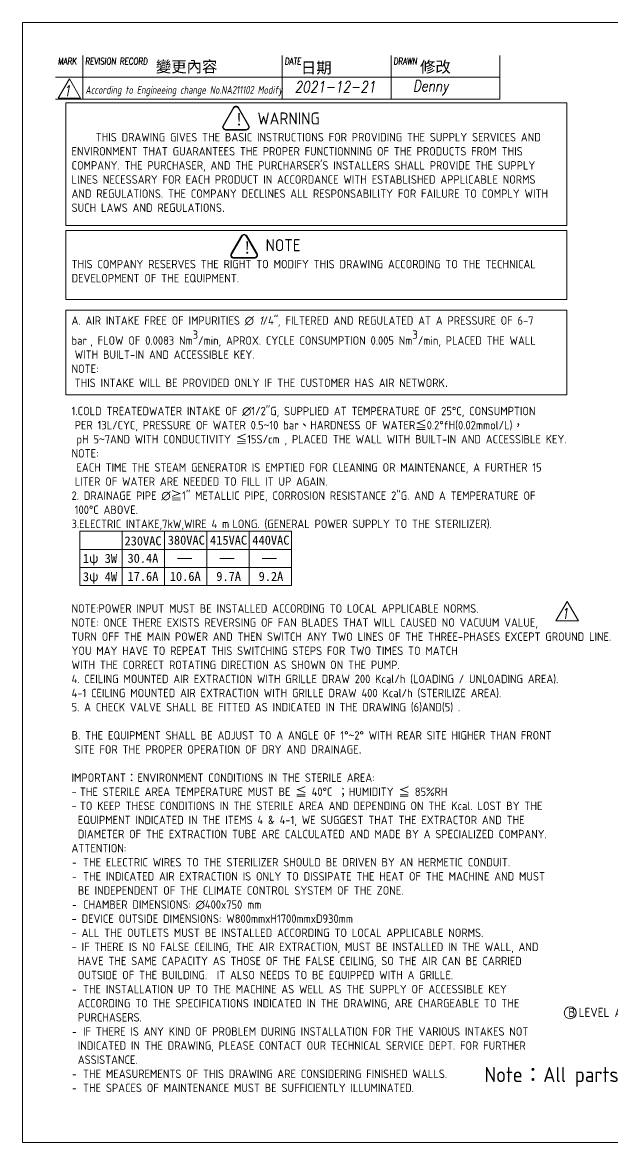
# Model space of a CAD drawing. Header units: millimetres. Extents: x -226924 to 28029, y 88 to 16082.
# Drawn here: x 14844 to 19726, y 88 to 9358 of the extents above; entities that cross this region are included whole.
import ezdxf

# ---------------------------------------------------------------- set-up
doc = ezdxf.new("R2010")
doc.units = ezdxf.units.MM
doc.layers.get('0').update_dxf_attribs({"lineweight": 25})
for name, color, linetype, lineweight in [('D', 3, 'Continuous', 9), ('F', 7, 'Continuous', 15), ('T', 4, 'Continuous', 15)]:
    doc.layers.add(name, color=color, linetype=linetype, lineweight=lineweight)
doc.styles.get("Standard").update_dxf_attribs({"font": 'KAIU.TTF'})
doc.styles.add('STU25', font='isocp2.shx')
doc.styles.add('Text', font='romans.shx', dxfattribs={"width": 0.8, "oblique": 10})

msp = doc.modelspace()

# ---------------------------------------------------------------- hatches: boundary and pattern name
at = {"layer": 'D'}
h = msp.add_hatch(color=11, dxfattribs=at)
edge = h.paths.add_edge_path(flags=16)
edge.add_ellipse((16525.027, 8491.923), major_axis=(20, 0), ratio=1, start_angle=149.9999999, end_angle=270)
edge.add_line((16525.027, 8471.923), (16695.745, 8471.923))
edge.add_ellipse((16695.745, 8491.923), major_axis=(20, 0), ratio=1, start_angle=270, end_angle=389.9999999)
edge.add_line((16713.065, 8501.923), (16627.706, 8649.769))
edge.add_ellipse((16610.386, 8639.769), major_axis=(20, 0), ratio=1, start_angle=30, end_angle=150)
edge.add_line((16593.065, 8649.769), (16507.706, 8501.923))
edge = h.paths.add_edge_path()
edge.add_ellipse((16525.027, 8491.923), major_axis=(25, 0), ratio=1, start_angle=149.9999999, end_angle=270)
edge.add_line((16525.027, 8466.923), (16695.745, 8466.923))
edge.add_ellipse((16695.745, 8491.923), major_axis=(25, 0), ratio=1, start_angle=270, end_angle=389.9999999)
edge.add_line((16717.395, 8504.423), (16632.036, 8652.269))
edge.add_ellipse((16610.386, 8639.769), major_axis=(25, 0), ratio=1, start_angle=30, end_angle=150)
edge.add_line((16588.735, 8652.269), (16503.376, 8504.423))
h = msp.add_hatch(color=11, dxfattribs=at)
edge = h.paths.add_edge_path(flags=16)
edge.add_ellipse((16592.269, 7431.54), major_axis=(20, 0), ratio=1, start_angle=149.9999999, end_angle=270)
edge.add_line((16592.269, 7411.54), (16762.987, 7411.54))
edge.add_ellipse((16762.987, 7431.54), major_axis=(20, 0), ratio=1, start_angle=270, end_angle=389.9999999)
edge.add_line((16780.307, 7441.54), (16694.948, 7589.387))
edge.add_ellipse((16677.628, 7579.387), major_axis=(20, 0), ratio=1, start_angle=30, end_angle=150)
edge.add_line((16660.307, 7589.387), (16574.948, 7441.54))
edge = h.paths.add_edge_path()
edge.add_ellipse((16592.269, 7431.54), major_axis=(25, 0), ratio=1, start_angle=149.9999999, end_angle=270)
edge.add_line((16592.269, 7406.54), (16762.987, 7406.54))
edge.add_ellipse((16762.987, 7431.54), major_axis=(25, 0), ratio=1, start_angle=270, end_angle=389.9999999)
edge.add_line((16784.638, 7444.04), (16699.279, 7591.887))
edge.add_ellipse((16677.628, 7579.387), major_axis=(25, 0), ratio=1, start_angle=30, end_angle=150)
edge.add_line((16655.977, 7591.887), (16570.618, 7444.04))

# ---------------------------------------------------------------- linework, layer by layer
at = {"layer": 'D', "color": 11}
for p, q in [((16588.735, 8652.269), (16503.376, 8504.423)), ((16593.065, 8649.769), (16507.706, 8501.923)), ((16627.706, 8649.769), (16713.065, 8501.923)), ((16632.036, 8652.269), (16717.395, 8504.423)), ((16525.027, 8471.923), (16695.745, 8471.923)), ((16525.027, 8466.923), (16695.745, 8466.923)), ((16655.977, 7591.887), (16570.618, 7444.04)), ((16660.307, 7589.387), (16574.948, 7441.54)), ((16694.948, 7589.387), (16780.307, 7441.54)), ((16699.279, 7591.887), (16784.638, 7444.04)), ((16592.269, 7411.54), (16762.987, 7411.54)), ((16592.269, 7406.54), (16762.987, 7406.54)), ((16126.507, 4921.54), (16246.188, 4921.54)), ((16476.507, 4921.54), (16596.188, 4921.54)), ((16826.507, 4921.54), (16946.188, 4921.54))]:
    msp.add_line(p, q, dxfattribs=at)
at = {"layer": 'D'}
for p, q in [((15320.231, 5146.54), (15320.231, 4696.54)), ((15320.231, 5146.54), (17070.231, 5146.54)), ((15670.231, 5146.54), (15670.231, 4696.54)), ((16020.231, 5146.54), (16020.231, 4696.54)), ((16370.231, 5146.54), (16370.231, 4696.54)), ((16720.231, 5146.54), (16720.231, 4696.54)), ((17070.231, 5146.54), (17070.231, 4696.54)), ((15320.231, 4996.54), (17070.231, 4996.54)), ((15320.231, 4846.54), (17070.231, 4846.54)), ((15320.231, 4696.54), (17070.231, 4696.54))]:
    msp.add_line(p, q, dxfattribs=at)
at = {"layer": 'D', "color": 11}
for points in [[(15203.672, 8693.243), (19346.647, 8693.243), (19346.647, 7675.708), (15203.672, 7675.708)], [(15203.672, 7635.432), (19346.647, 7635.432), (19346.647, 7064.211), (15203.672, 7064.211)], [(15203.672, 6976.184), (19346.647, 6976.184), (19346.647, 6276.286), (15203.672, 6276.286)]]:
    msp.add_lwpolyline(points, close=True, dxfattribs=at)
at = {"layer": 'D'}
msp.add_circle((19375.558, 1162.403), 50, dxfattribs=at)
at = {"layer": 'D', "color": 11}
for centre, radius, start, end in [((16610.386, 8639.769), 25, 30, 150), ((16610.386, 8639.769), 20, 30, 150), ((16525.027, 8491.923), 25, 149.9999999, 270), ((16525.027, 8491.923), 20, 149.9999999, 270), ((16695.745, 8491.923), 25, 270, 29.9999999), ((16695.745, 8491.923), 20, 270, 29.9999999), ((16677.628, 7579.387), 25, 30, 150), ((16677.628, 7579.387), 20, 30, 150), ((16592.269, 7431.54), 25, 149.9999999, 270), ((16592.269, 7431.54), 20, 149.9999999, 270), ((16762.987, 7431.54), 25, 270, 29.9999999), ((16762.987, 7431.54), 20, 270, 29.9999999)]:
    msp.add_arc(centre, radius, start, end, dxfattribs=at)
at = {"layer": 'F', "color": 7}
for p, q in [((15342.937, 9083.712), (15342.937, 8723.712)), ((16993.087, 8723.712), (16993.087, 9083.712)), ((17893.087, 8723.712), (17893.087, 9083.712)), ((18793.087, 8723.712), (18793.087, 9083.712)), ((18793.087, 8903.712), (15117.937, 8903.712)), ((15117.937, 8723.712), (18793.087, 8723.712))]:
    msp.add_line(p, q, dxfattribs=at)
at = {"layer": 'F'}
msp.add_line((18793.087, 9083.712), (18793.087, 8723.712), dxfattribs=at)
at = {"layer": 'F', "color": 6}
msp.add_lwpolyline([(14843.916, 9357.733), (14843.916, 87.733), (28028.916, 87.733), (28028.916, 9357.733)], close=True, dxfattribs=at)
msp.add_lwpolyline([(14843.916, 9357.733), (14843.916, 87.733), (28028.916, 87.733), (28028.916, 9357.733)], close=True, dxfattribs=at)
at = {"layer": 'F', "color": 7}
for points in [[(15232.153, 8892.104), (15138.663, 8730.173), (15325.644, 8730.173)], [(19350.474, 4566.828), (19256.983, 4404.897), (19443.964, 4404.897)]]:
    msp.add_lwpolyline(points, close=True, dxfattribs=at)

# ---------------------------------------------------------------- texts
at = {"lineweight": -3}
for s, p in [('變更內容', (15947.272, 8944.927)), ('日期', (17147.433, 8936.028)), ('修改', (18132.911, 8943.147))]:
    msp.add_text(s, height=93.4085, dxfattribs=at).set_placement(p)
at = {"layer": 'D', "color": 11, "attachment_point": 1, "style": 'STU25'}
for s, insert, char_height in [('{\\f標楷體|b0|i0|c136|p65;!}', (16602.075, 8605.039), 100), ('WARNING', (16788.587, 8612.788), 100), ('{\\A1;}\\P{\\A1;     THIS DRAWING GIVES THE BASIC INSTRUCTIONS FOR PROVIDING THE SUPPLY SERVICES AND}\\P{\\A1;ENVIRONMENT THAT GUARANTEES THE PROPER FUNCTIONNING OF THE PRODUCTS FROM THIS }\\P{\\A1;COMPANY. THE PURCHASER, AND THE PURCHARSER\'S INSTALLERS SHALL PROVIDE THE SUPPLY }\\P{\\A1;LlNES NECESSARY FOR EACH PRODUCT IN ACCORDANCE WITH ESTABLlSHED APPLlCABLE NORMS }\\P{\\A1;AND REGULATIONS. THE COMPANY DECLlNES ALL RESPONSABILlTY FOR FAILURE TO COMPLY WITH }\\P{\\A1;SUCH LAWS AND REGULATIONS}{\\A1;\\F????;.}\\P{\\A1;\\F????;}\\P{\\A1;\\F????;}\\P{\\A1;\\F????;}\\P{\\A1;\\Fisocp2.shx;THIS COMPANY RESERVES THE RIGHT TO MODIFY THIS DRAWING ACCORDING TO THE TECHNICAL }\\P{\\A1;\\Fisocp2.shx;DEVELOPMENT OF THE EQUIPMENT.}\\P{\\A1;\\Fisocp2.shx;}\\P{\\A1;\\Fisocp2.shx;}\\P{\\A1;\\Fisocp2.shx;A. AIR INTAKE FREE OF IMPURITIES ∅ }{\\A1;\\fISOCP2|b0|i1|c0|p2;1}{\\A1;\\Fisocp2.shx;/4"}{\\A1;\\fISOCP2|b0|i1|c0|p2;, }{\\A1;\\Fisocp2.shx;FILTERED AND REGULATED AT A PRESSURE OF 6-7 }\\P{\\A1;\\Fisocp2.shx;bar}{\\A1;\\F????; }{\\A1;\\Fisocp2.shx;, FLOW OF 0.0083 Nm{\\A1;\\Fisocp2.shx;\\S3^ ;}/min, APROX. CYCLE CONSUMPTION 0.005 Nm{\\A1;\\Fisocp2.shx;\\S3^ ;}/min, PLACED THE WALL }\\P{\\A1;\\F????; }{\\A1;\\Fisocp2.shx;WITH BUILT-IN AND ACCESSIBLE KEY.}\\P{\\A1;\\Fisocp2.shx;NOTE:}\\P{\\A1;\\F????; }{\\A1;\\Fisocp2.shx;THIS INTAKE WILL BE PROVIDED ONLY IF THE CUSTOMER HAS AIR NETWORK}{\\A1;\\fArial|b0|i0|c0|p34;.}\\P{\\A1;\\fArial|b0|i0|c0|p34;}\\P{\\A1;\\Fisocp2.shx;1.COLD TREATEDWATER INTAKE OF ∅1/2"G, SUPPLIED AT TEMPERATURE OF 25°C, CONSUMPTION }\\P{\\A1;\\F????; }{\\A1;\\Fisocp2.shx;PER 13L/CYC, PRESSURE OF WATER 0.5}{\\A1;\\f細明體|b0|i0|c136|p49;~}{\\A1;\\Fisocp2.shx;10 bar}{\\A1;\\f標楷體|b0|i0|c136|p65;、}{\\A1;\\Fisocp2.shx;HARDNESS OF WATER}{\\A1;\\f標楷體|b0|i0|c136|p65;≦}{\\A1;\\Fisocp2.shx;0.2°fH(0.02mmol/L)}{\\A1;\\f標楷體|b0|i0|c136|p65;，}\\P{\\A1;\\Fisocp2.shx; pH 5}{\\A1;\\f細明體|b0|i0|c136|p49;~}{\\A1;\\Fisocp2.shx;7AND WITH CONDUCTIVITY }{\\A1;\\f標楷體|b0|i0|c136|p65;≦}{\\A1;\\Fisocp2.shx;15S/cm , PLACED THE WALL WITH BUILT-IN AND ACCESSIBLE KEY.}\\P{\\A1;\\Fisocp2.shx;NOTE:}\\P{\\A1;\\Fisocp2.shx; EACH TIME THE STEAM GENERATOR IS EMPTIED FOR CLEANING OR MAINTENANCE, A FURTHER 15 }\\P{\\A1;\\F???; }{\\A1;\\Fisocp2.shx;LITER OF WATER ARE NEEDED TO FILL IT UP AGAIN.}\\P{\\A1;\\Fisocp2.shx;2. DRAINAGE PIPE ∅}{\\A1;\\f標楷體|b0|i0|c136|p65;≧}{\\A1;\\Fisocp2.shx;1" METALLIC PIPE, CORROSION RESISTANCE 2"G. AND A TEMPERATURE OF }\\P{\\A1;\\F???; }{\\A1;\\Fisocp2.shx;100°C ABOVE.}\\P{\\A1;\\Fisocp2.shx;3.ELECTRIC INTAKE,7kW,WIRE 4 m}{\\A1;\\F???; }{\\A1;\\Fisocp2.shx;LONG. (GENERAL POWER SUPPLY TO THE STERILIZER).}\\P{\\A1;\\Fisocp2.shx;}\\P{\\A1;\\Fisocp2.shx;}\\P{\\A1;\\Fisocp2.shx;}\\P{\\A1;\\Fisocp2.shx;}\\P{\\A1;\\Fisocp2.shx;}\\P{\\A1;\\Fisocp2.shx;NOTE:POWER INPUT MUST BE INSTALLED ACCORDING TO LOCAL APPLICABLE NORMS.}\\P{\\A1;NOTE: ONCE THERE EXISTS REVERSING OF FAN BLADES THAT WILL CAUSED NO VACUUM VALUE, }\\P{\\A1;TURN OFF THE MAIN POWER AND THEN SWITCH ANY TWO LINES OF THE THREE-PHASES EXCEPT GROUND LINE. }\\P{\\A1;YOU MAY HAVE TO REPEAT THIS SWITCHING STEPS FOR TWO TIMES TO MATCH }\\P{\\A1;WITH THE CORRECT ROTATING DIRECTION AS SHOWN ON THE PUMP. }\\P{\\A1;\\Fisocp2.shx;4. CEILING MOUNTED AIR EXTRACTION WITH GRILLE DRAW 200 Kcal/h (LOADING / UNLOADING AREA).}\\P{\\A1;\\Fisocp2.shx;4-1 CEILING MOUNTED AIR EXTRACTION WITH GRILLE DRAW 400 Kcal/h (STERILIZE AREA).}\\P{\\A1;\\Fisocp2.shx;5. A CHECK VALVE SHALL BE FITTED AS INDICATED IN THE DRAWING (6)AND(5) .}\\P{\\A1;\\Fisocp2.shx;}\\P{\\A1;\\Fisocp2.shx;B. THE EQUIPMENT SHALL BE ADJUST TO A ANGLE OF 1°}{\\A1;\\f細明體|b0|i0|c136|p49;~}{\\A1;\\Fisocp2.shx;2° WITH REAR SITE HIGHER THAN FRONT }\\P{\\A1;\\F???; }{\\A1;\\Fisocp2.shx;SITE FOR THE PROPER OPERATION OF DRY AND DRAINAGE}{\\A1;\\fArial|b0|i0|c0|p34;.}\\P{\\A1;\\fArial|b0|i0|c0|p34;}\\P{\\A1;\\Fisocp2.shx;IMPORTANT}{\\A1;\\f標楷體|b0|i0|c136|p65;：}{\\A1;\\Fisocp2.shx;ENVIRONMENT CONDITIONS IN THE STERILE AREA:}\\P{\\A1;\\Fisocp2.shx;-}{\\A1;\\F???; }{\\A1;\\Fisocp2.shx;THE STERILE AREA TEMPERATURE MUST BE }{\\A1;\\f標楷體|b0|i0|c136|p65;≦}{\\A1;\\Fisocp2.shx; 40°C }{\\A1;\\f標楷體|b0|i0|c136|p65;；}{\\A1;\\Fisocp2.shx;HUMIDITY }{\\A1;\\f標楷體|b0|i0|c136|p65;≦}{\\A1;\\Fisocp2.shx; 85%RH}\\P{\\A1;\\Fisocp2.shx;-}{\\A1;\\F???; }{\\A1;\\Fisocp2.shx;TO KEEP THESE CONDITIONS IN THE STERILE AREA AND DEPENDING ON THE Kcal. LOST BY THE }\\P{\\A1;\\F???;  }{\\A1;\\Fisocp2.shx;EQUIPMENT INDICATED IN THE ITEMS 4 & 4-1, WE SUGGEST THAT THE EXTRACTOR AND THE }\\P{\\A1;\\F???;  }{\\A1;\\Fisocp2.shx;DIAMETER OF THE EXTRACTION TUBE ARE CALCULATED AND MADE BY A SPECIALIZED COMPANY.}\\P{\\A1;\\Fisocp2.shx;ATTENTION:}\\P{\\A1;\\f標楷體|b0|i0|c136|p65;- }{\\A1;\\Fisocp2.shx;THE ELECTRIC WIRES TO THE STERILIZER SHOULD BE DRIVEN BY AN HERMETIC CONDUIT.  }\\P{\\A1;\\f標楷體|b0|i0|c136|p65;- }{\\A1;\\Fisocp2.shx;THE INDICATED AIR EXTRACTION IS ONLY TO DISSIPATE THE HEAT OF THE MACHINE AND MUST }\\P{\\A1;\\F???;  }{\\A1;\\Fisocp2.shx;BE INDEPENDENT OF THE CLIMATE CONTROL SYSTEM OF THE ZONE.}\\P{\\A1;\\f標楷體|b0|i0|c136|p65;- }{\\A1;\\Fisocp2.shx;CHAMBER DIMENSIONS: ∅400x750 mm}\\P{\\A1;\\Fisocp2.shx;- DEVICE OUTSIDE DIMENSIONS: W800mmxH1700mmxD930mm}\\P{\\A1;\\Fisocp2.shx;- ALL THE OUTLETS MUST BE INSTALLED ACCORDING TO LOCAL APPLICABLE NORMS.}\\P{\\A1;\\Fisocp2.shx;- IF THERE IS NO FALSE CEILING, THE AIR EXTRACTION, MUST BE INSTALLED IN THE WALL, AND }\\P{\\A1;\\F???;  }{\\A1;\\Fisocp2.shx;HAVE THE SAME CAPACITY AS THOSE OF THE FALSE CEILING, SO THE AIR CAN BE CARRIED }\\P{\\A1;\\F???;  }{\\A1;\\Fisocp2.shx;OUTSIDE OF THE BUILDING.  IT ALSO NEEDS TO BE EQUIPPED WITH A GRILLE.}\\P{\\A1;\\f標楷體|b0|i0|c136|p65;- }{\\A1;\\Fisocp2.shx;THE INSTALLATION UP TO THE MACHINE AS WELL AS THE SUPPLY OF ACCESSIBLE KEY }\\P{\\A1;\\F???;  }{\\A1;\\Fisocp2.shx;ACCORDING TO THE SPECIFICATIONS INDICATED IN THE DRAWING, ARE CHARGEABLE TO THE }\\P{\\A1;\\F???;  }{\\A1;\\Fisocp2.shx;PURCHASERS.}{\\A1;\\fArial|b0|i0|c0|p34; }\\P{\\A1;\\f標楷體|b0|i0|c136|p65;- }{\\A1;\\Fisocp2.shx;IF THERE IS ANY KIND OF PROBLEM DURING INSTALLATION FOR THE VARIOUS INTAKES NOT }\\P{\\A1;\\F???;  }{\\A1;\\Fisocp2.shx;INDICATED IN THE DRAWING, PLEASE CONTACT OUR TECHNICAL SERVICE DEPT. FOR FURTHER }\\P{\\A1;\\F???;  }{\\A1;\\Fisocp2.shx;ASSISTANCE.}\\P{\\A1;\\f標楷體|b0|i0|c136|p65;- }{\\A1;\\Fisocp2.shx;THE MEASUREMENTS OF THIS DRAWING ARE CONSIDERING FINISHED WALLS.}\\P{\\A1;\\f標楷體|b0|i0|c136|p65;- }{\\A1;\\Fisocp2.shx;THE SPACES OF MAINTENANCE MUST BE SUFFICIENTLY ILLUMINATED.}', (15250.451, 8559.493), 70), ('{\\f標楷體|b0|i0|c136|p65;!}', (16669.317, 7544.657), 100), ('NOTE', (16855.83, 7564.025), 100), ('{\\f標楷體|b0|i0|c136|p65;230VAC}', (15688.475, 5104.59), 75), ('{\\f標楷體|b0|i0|c136|p65;380VAC}', (16046.358, 5110.776), 75), ('{\\f標楷體|b0|i0|c136|p65;415VAC}', (16396.358, 5110.776), 75), ('{\\f標楷體|b0|i0|c136|p65;440VAC}', (16746.358, 5110.776), 75), ('{\\f標楷體|b0|i0|c136|p65;1ψ 3W}', (15344.04, 4959.624), 75), ('{\\f標楷體|b0|i0|c136|p65;30.4A}', (15713.418, 4961.221), 75), ('{\\f標楷體|b0|i0|c136|p65;3ψ 4W}', (15344.04, 4808.551), 75), ('{\\f標楷體|b0|i0|c136|p65;17.6A}', (15713.418, 4811.221), 75), ('{\\f標楷體|b0|i0|c136|p65;10.6A}', (16063.418, 4811.221), 75), ('{\\f標楷體|b0|i0|c136|p65;9.7A}', (16447.714, 4811.221), 75), ('{\\f標楷體|b0|i0|c136|p65;9.2A}', (16797.714, 4811.221), 75)]:
    msp.add_mtext(s, dxfattribs=dict(at, insert=insert, char_height=char_height))
at = {"layer": 'D', "color": 11, "insert": (19359.916, 1202.753), "char_height": 75, "attachment_point": 1}
msp.add_mtext('{\\Fisocp2.shx;\\C3;B\\f???|b0|i0|c0|p65; \\Fisocp2.shx;LEVEL ADJUSTER}', dxfattribs=at)
at = {"layer": 'D', "color": 0, "insert": (18665.56, 713.222), "char_height": 125, "attachment_point": 1, "style": 'STU25'}
msp.add_mtext('Note{\\f標楷體|b0|i0|c136|p65;：}All parts should comply with RoHS.', dxfattribs=at)
at = {"layer": 'F', "color": 1, "lineweight": 15, "style": 'Text', "oblique": 5, "width": 0.8}
for s, p in [('MARK', (15137.839, 9009.412)), ('REVISION RECORD', (15362.839, 9009.412)), ('DATE', (17012.989, 9009.412)), ('DRAWN', (17912.989, 9009.412))]:
    msp.add_text(s, height=54, dxfattribs=at).set_placement(p)
at = {"layer": 'T', "lineweight": 20, "style": 'Text', "oblique": 10, "width": 0.8}
for s, height, p in [('1', 90, (15183.216, 8746.646)), ('2021-12-21', 92, (17095.907, 8778.312)), ('Denny', 92, (18074.311, 8786.576)), ('1', 90, (19301.536, 4421.37))]:
    msp.add_text(s, height=height, dxfattribs=at).set_placement(p)
at = {"layer": 'T', "linetype": 'Continuous', "lineweight": 20, "insert": (15364.194, 8831.695), "char_height": 65, "attachment_point": 1, "style": 'Text'}
msp.add_mtext('{\\Fisocp2.shx|c136;According to Engineeing change No.NA211102 Modify}', dxfattribs=at)

doc.saveas('drawing.dxf')
